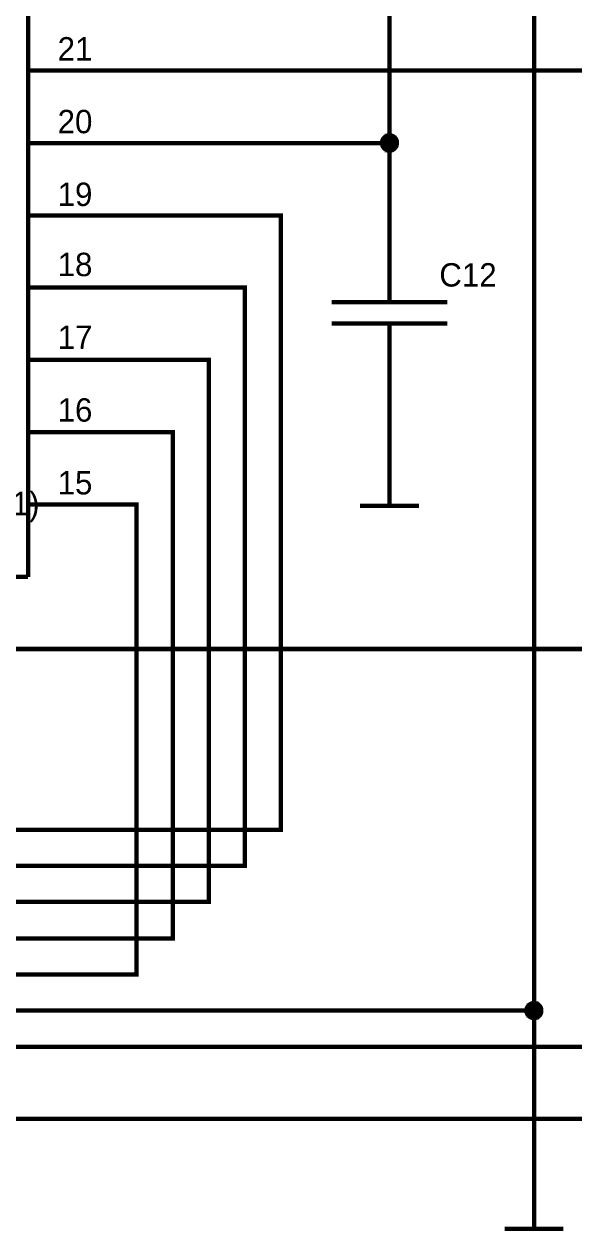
# Model space of a CAD drawing. Header units: millimetres. Extents: x 0 to 841, y 0 to 594.
# Drawn here: x 452.2 to 490.3, y 264.8 to 348.2 of the extents above; entities that cross this region are included whole.
import ezdxf

# ---------------------------------------------------------------- set-up
doc = ezdxf.new("R2010")
doc.units = ezdxf.units.MM
doc.layers.add('Sheet', color=255, linetype='Continuous')

msp = doc.modelspace()

# ---------------------------------------------------------------- linework, layer by layer
at = {"layer": 'Sheet'}
for points, const_width in [([(477.498, 331.497), (477.498, 339.987), (477.498, 352.497), (469.997, 352.497), (469.997, 389.981), (357.506, 389.981), (357.506, 349.981), (362.514, 349.981)], 0.3), ([(452.502, 384.995), (452.502, 309.981)], 0.3), ([(682.493, 272.497), (335.026, 272.497), (335.026, 364.984), (362.514, 364.984)], 0.3), ([(682.493, 277.483), (337.518, 277.483), (337.518, 359.998), (362.514, 359.998)], 0.3), ([(455.018, 349.981), (487.514, 349.981), (487.514, 279.998), (487.514, 269.982)], 0.3), ([(362.514, 344.995), (357.506, 344.995), (357.506, 279.998), (487.514, 279.998)], 0.3), ([(452.502, 344.995), (455.018, 344.995)], 0.3), ([(495.015, 331.497), (495.015, 344.995), (455.018, 344.995)], 0.3), ([(477.004, 339.987), (477.004, 340.009), (477.004, 340.032), (477.004, 340.077), (477.004, 340.099), (477.026, 340.122), (477.026, 340.144), (477.026, 340.167), (477.049, 340.189), (477.049, 340.211), (477.071, 340.234), (477.071, 340.256), (477.094, 340.279), (477.094, 340.301), (477.116, 340.324), (477.139, 340.346), (477.139, 340.346), (477.161, 340.369), (477.184, 340.391), (477.206, 340.414), (477.228, 340.414), (477.251, 340.436), (477.273, 340.436), (477.296, 340.458), (477.318, 340.458), (477.318, 340.481), (477.363, 340.481), (477.386, 340.481), (477.408, 340.503), (477.431, 340.503), (477.453, 340.503), (477.475, 340.503), (477.498, 340.503)], 0.3), ([(477.004, 339.987), (477.004, 340.009), (477.004, 340.032), (477.004, 340.077), (477.004, 340.099), (477.026, 340.122), (477.026, 340.144), (477.026, 340.167), (477.049, 340.189), (477.049, 340.211), (477.071, 340.234), (477.071, 340.256), (477.094, 340.279), (477.094, 340.301), (477.116, 340.324), (477.139, 340.346), (477.139, 340.346), (477.161, 340.369), (477.184, 340.391), (477.206, 340.414), (477.228, 340.414), (477.251, 340.436), (477.273, 340.436), (477.296, 340.458), (477.318, 340.458), (477.318, 340.481), (477.363, 340.481), (477.386, 340.481), (477.408, 340.503), (477.431, 340.503), (477.453, 340.503), (477.475, 340.503), (477.498, 340.503)], 0.3), ([(477.004, 339.987), (477.004, 340.009), (477.004, 340.032), (477.004, 340.077), (477.004, 340.099), (477.026, 340.122), (477.026, 340.144), (477.026, 340.167), (477.049, 340.189), (477.049, 340.211), (477.071, 340.234), (477.071, 340.256), (477.094, 340.279), (477.094, 340.301), (477.116, 340.324), (477.139, 340.346), (477.139, 340.346), (477.161, 340.369), (477.184, 340.391), (477.206, 340.414), (477.228, 340.414), (477.251, 340.436), (477.273, 340.436), (477.296, 340.458), (477.318, 340.458), (477.318, 340.481), (477.363, 340.481), (477.386, 340.481), (477.408, 340.503), (477.431, 340.503), (477.453, 340.503), (477.475, 340.503), (477.498, 340.503)], 0.3), ([(477.004, 339.987), (477.004, 340.009), (477.004, 340.032), (477.004, 340.077), (477.004, 340.099), (477.026, 340.122), (477.026, 340.144), (477.026, 340.167), (477.049, 340.189), (477.049, 340.211), (477.071, 340.234), (477.071, 340.256), (477.094, 340.279), (477.094, 340.301), (477.116, 340.324), (477.139, 340.346), (477.139, 340.346), (477.161, 340.369), (477.184, 340.391), (477.206, 340.414), (477.228, 340.414), (477.251, 340.436), (477.273, 340.436), (477.296, 340.458), (477.318, 340.458), (477.318, 340.481), (477.363, 340.481), (477.386, 340.481), (477.408, 340.503), (477.431, 340.503), (477.453, 340.503), (477.475, 340.503), (477.498, 340.503)], 0.3), ([(477.004, 339.987), (477.004, 340.009), (477.004, 340.032), (477.004, 340.077), (477.004, 340.099), (477.026, 340.122), (477.026, 340.144), (477.026, 340.167), (477.049, 340.189), (477.049, 340.211), (477.071, 340.234), (477.071, 340.256), (477.094, 340.279), (477.094, 340.301), (477.116, 340.324), (477.139, 340.346), (477.139, 340.346), (477.161, 340.369), (477.184, 340.391), (477.206, 340.414), (477.228, 340.414), (477.251, 340.436), (477.273, 340.436), (477.296, 340.458), (477.318, 340.458), (477.318, 340.481), (477.363, 340.481), (477.386, 340.481), (477.408, 340.503), (477.431, 340.503), (477.453, 340.503), (477.475, 340.503), (477.498, 340.503)], 0.0991), ([(477.004, 339.987), (477.004, 340.009), (477.004, 340.032), (477.004, 340.077), (477.004, 340.099), (477.026, 340.122), (477.026, 340.144), (477.026, 340.167), (477.049, 340.189), (477.049, 340.211), (477.071, 340.234), (477.071, 340.256), (477.094, 340.279), (477.094, 340.301), (477.116, 340.324), (477.139, 340.346), (477.139, 340.346), (477.161, 340.369), (477.184, 340.391), (477.206, 340.414), (477.228, 340.414), (477.251, 340.436), (477.273, 340.436), (477.296, 340.458), (477.318, 340.458), (477.318, 340.481), (477.363, 340.481), (477.386, 340.481), (477.408, 340.503), (477.431, 340.503), (477.453, 340.503), (477.475, 340.503), (477.498, 340.503)], 0.0991), ([(477.004, 339.987), (477.004, 340.009), (477.004, 340.032), (477.004, 340.077), (477.004, 340.099), (477.026, 340.122), (477.026, 340.144), (477.026, 340.167), (477.049, 340.189), (477.049, 340.211), (477.071, 340.234), (477.071, 340.256), (477.094, 340.279), (477.094, 340.301), (477.116, 340.324), (477.139, 340.346), (477.139, 340.346), (477.161, 340.369), (477.184, 340.391), (477.206, 340.414), (477.228, 340.414), (477.251, 340.436), (477.273, 340.436), (477.296, 340.458), (477.318, 340.458), (477.318, 340.481), (477.363, 340.481), (477.386, 340.481), (477.408, 340.503), (477.431, 340.503), (477.453, 340.503), (477.475, 340.503), (477.498, 340.503)], 0.0991), ([(477.004, 339.987), (477.004, 340.009), (477.004, 340.032), (477.004, 340.077), (477.004, 340.099), (477.026, 340.122), (477.026, 340.144), (477.026, 340.167), (477.049, 340.189), (477.049, 340.211), (477.071, 340.234), (477.071, 340.256), (477.094, 340.279), (477.094, 340.301), (477.116, 340.324), (477.139, 340.346), (477.139, 340.346), (477.161, 340.369), (477.184, 340.391), (477.206, 340.414), (477.228, 340.414), (477.251, 340.436), (477.273, 340.436), (477.296, 340.458), (477.318, 340.458), (477.318, 340.481), (477.363, 340.481), (477.386, 340.481), (477.408, 340.503), (477.431, 340.503), (477.453, 340.503), (477.475, 340.503), (477.498, 340.503)], 0.0991), ([(477.498, 340.503), (477.498, 340.503)], 0.3), ([(477.498, 340.503), (477.52, 340.503), (477.543, 340.503), (477.588, 340.503), (477.61, 340.503), (477.633, 340.481), (477.655, 340.481), (477.678, 340.481), (477.7, 340.458), (477.722, 340.458), (477.745, 340.436), (477.767, 340.436), (477.79, 340.414), (477.812, 340.414), (477.835, 340.391), (477.857, 340.369), (477.857, 340.346), (477.88, 340.346), (477.902, 340.324), (477.925, 340.301), (477.925, 340.279), (477.947, 340.256), (477.947, 340.234), (477.97, 340.211), (477.97, 340.189), (477.992, 340.167), (477.992, 340.144), (477.992, 340.122), (478.014, 340.099), (478.014, 340.077), (478.014, 340.032), (478.014, 340.009), (478.014, 339.987)], 0.3), ([(477.498, 340.503), (477.498, 340.503)], 0.3), ([(477.498, 340.503), (477.52, 340.503), (477.543, 340.503), (477.588, 340.503), (477.61, 340.503), (477.633, 340.481), (477.655, 340.481), (477.678, 340.481), (477.7, 340.458), (477.722, 340.458), (477.745, 340.436), (477.767, 340.436), (477.79, 340.414), (477.812, 340.414), (477.835, 340.391), (477.857, 340.369), (477.857, 340.346), (477.88, 340.346), (477.902, 340.324), (477.925, 340.301), (477.925, 340.279), (477.947, 340.256), (477.947, 340.234), (477.97, 340.211), (477.97, 340.189), (477.992, 340.167), (477.992, 340.144), (477.992, 340.122), (478.014, 340.099), (478.014, 340.077), (478.014, 340.032), (478.014, 340.009), (478.014, 339.987)], 0.3), ([(477.498, 340.503), (477.498, 340.503)], 0.3), ([(477.498, 340.503), (477.52, 340.503), (477.543, 340.503), (477.588, 340.503), (477.61, 340.503), (477.633, 340.481), (477.655, 340.481), (477.678, 340.481), (477.7, 340.458), (477.722, 340.458), (477.745, 340.436), (477.767, 340.436), (477.79, 340.414), (477.812, 340.414), (477.835, 340.391), (477.857, 340.369), (477.857, 340.346), (477.88, 340.346), (477.902, 340.324), (477.925, 340.301), (477.925, 340.279), (477.947, 340.256), (477.947, 340.234), (477.97, 340.211), (477.97, 340.189), (477.992, 340.167), (477.992, 340.144), (477.992, 340.122), (478.014, 340.099), (478.014, 340.077), (478.014, 340.032), (478.014, 340.009), (478.014, 339.987)], 0.3), ([(477.498, 340.503), (477.498, 340.503)], 0.3), ([(477.498, 340.503), (477.52, 340.503), (477.543, 340.503), (477.588, 340.503), (477.61, 340.503), (477.633, 340.481), (477.655, 340.481), (477.678, 340.481), (477.7, 340.458), (477.722, 340.458), (477.745, 340.436), (477.767, 340.436), (477.79, 340.414), (477.812, 340.414), (477.835, 340.391), (477.857, 340.369), (477.857, 340.346), (477.88, 340.346), (477.902, 340.324), (477.925, 340.301), (477.925, 340.279), (477.947, 340.256), (477.947, 340.234), (477.97, 340.211), (477.97, 340.189), (477.992, 340.167), (477.992, 340.144), (477.992, 340.122), (478.014, 340.099), (478.014, 340.077), (478.014, 340.032), (478.014, 340.009), (478.014, 339.987)], 0.3), ([(477.498, 340.503), (477.498, 340.503)], 0.0991), ([(477.498, 340.503), (477.52, 340.503), (477.543, 340.503), (477.588, 340.503), (477.61, 340.503), (477.633, 340.481), (477.655, 340.481), (477.678, 340.481), (477.7, 340.458), (477.722, 340.458), (477.745, 340.436), (477.767, 340.436), (477.79, 340.414), (477.812, 340.414), (477.835, 340.391), (477.857, 340.369), (477.857, 340.346), (477.88, 340.346), (477.902, 340.324), (477.925, 340.301), (477.925, 340.279), (477.947, 340.256), (477.947, 340.234), (477.97, 340.211), (477.97, 340.189), (477.992, 340.167), (477.992, 340.144), (477.992, 340.122), (478.014, 340.099), (478.014, 340.077), (478.014, 340.032), (478.014, 340.009), (478.014, 339.987)], 0.0991), ([(477.498, 340.503), (477.498, 340.503)], 0.0991), ([(477.498, 340.503), (477.52, 340.503), (477.543, 340.503), (477.588, 340.503), (477.61, 340.503), (477.633, 340.481), (477.655, 340.481), (477.678, 340.481), (477.7, 340.458), (477.722, 340.458), (477.745, 340.436), (477.767, 340.436), (477.79, 340.414), (477.812, 340.414), (477.835, 340.391), (477.857, 340.369), (477.857, 340.346), (477.88, 340.346), (477.902, 340.324), (477.925, 340.301), (477.925, 340.279), (477.947, 340.256), (477.947, 340.234), (477.97, 340.211), (477.97, 340.189), (477.992, 340.167), (477.992, 340.144), (477.992, 340.122), (478.014, 340.099), (478.014, 340.077), (478.014, 340.032), (478.014, 340.009), (478.014, 339.987)], 0.0991), ([(477.498, 340.503), (477.498, 340.503)], 0.0991), ([(477.498, 340.503), (477.52, 340.503), (477.543, 340.503), (477.588, 340.503), (477.61, 340.503), (477.633, 340.481), (477.655, 340.481), (477.678, 340.481), (477.7, 340.458), (477.722, 340.458), (477.745, 340.436), (477.767, 340.436), (477.79, 340.414), (477.812, 340.414), (477.835, 340.391), (477.857, 340.369), (477.857, 340.346), (477.88, 340.346), (477.902, 340.324), (477.925, 340.301), (477.925, 340.279), (477.947, 340.256), (477.947, 340.234), (477.97, 340.211), (477.97, 340.189), (477.992, 340.167), (477.992, 340.144), (477.992, 340.122), (478.014, 340.099), (478.014, 340.077), (478.014, 340.032), (478.014, 340.009), (478.014, 339.987)], 0.0991), ([(477.498, 340.503), (477.498, 340.503)], 0.0991), ([(477.498, 340.503), (477.52, 340.503), (477.543, 340.503), (477.588, 340.503), (477.61, 340.503), (477.633, 340.481), (477.655, 340.481), (477.678, 340.481), (477.7, 340.458), (477.722, 340.458), (477.745, 340.436), (477.767, 340.436), (477.79, 340.414), (477.812, 340.414), (477.835, 340.391), (477.857, 340.369), (477.857, 340.346), (477.88, 340.346), (477.902, 340.324), (477.925, 340.301), (477.925, 340.279), (477.947, 340.256), (477.947, 340.234), (477.97, 340.211), (477.97, 340.189), (477.992, 340.167), (477.992, 340.144), (477.992, 340.122), (478.014, 340.099), (478.014, 340.077), (478.014, 340.032), (478.014, 340.009), (478.014, 339.987)], 0.0991), ([(452.502, 339.987), (455.018, 339.987)], 0.3), ([(455.018, 339.987), (477.498, 339.987)], 0.3), ([(477.498, 339.47), (477.475, 339.47), (477.453, 339.47), (477.431, 339.47), (477.408, 339.47), (477.386, 339.493), (477.363, 339.493), (477.318, 339.493), (477.318, 339.515), (477.296, 339.515), (477.273, 339.538), (477.251, 339.538), (477.228, 339.56), (477.206, 339.583), (477.184, 339.583), (477.161, 339.605), (477.139, 339.627), (477.139, 339.65), (477.116, 339.672), (477.094, 339.695), (477.094, 339.695), (477.071, 339.717), (477.071, 339.74), (477.049, 339.762), (477.049, 339.785), (477.026, 339.807), (477.026, 339.83), (477.026, 339.852), (477.004, 339.897), (477.004, 339.919), (477.004, 339.942), (477.004, 339.964), (477.004, 339.987)], 0.3), ([(477.004, 339.987), (477.004, 339.987)], 0.3), ([(477.498, 339.47), (477.475, 339.47), (477.453, 339.47), (477.431, 339.47), (477.408, 339.47), (477.386, 339.493), (477.363, 339.493), (477.318, 339.493), (477.318, 339.515), (477.296, 339.515), (477.273, 339.538), (477.251, 339.538), (477.228, 339.56), (477.206, 339.583), (477.184, 339.583), (477.161, 339.605), (477.139, 339.627), (477.139, 339.65), (477.116, 339.672), (477.094, 339.695), (477.094, 339.695), (477.071, 339.717), (477.071, 339.74), (477.049, 339.762), (477.049, 339.785), (477.026, 339.807), (477.026, 339.83), (477.026, 339.852), (477.004, 339.897), (477.004, 339.919), (477.004, 339.942), (477.004, 339.964), (477.004, 339.987)], 0.3), ([(477.004, 339.987), (477.004, 339.987)], 0.3), ([(477.498, 339.47), (477.475, 339.47), (477.453, 339.47), (477.431, 339.47), (477.408, 339.47), (477.386, 339.493), (477.363, 339.493), (477.318, 339.493), (477.318, 339.515), (477.296, 339.515), (477.273, 339.538), (477.251, 339.538), (477.228, 339.56), (477.206, 339.583), (477.184, 339.583), (477.161, 339.605), (477.139, 339.627), (477.139, 339.65), (477.116, 339.672), (477.094, 339.695), (477.094, 339.695), (477.071, 339.717), (477.071, 339.74), (477.049, 339.762), (477.049, 339.785), (477.026, 339.807), (477.026, 339.83), (477.026, 339.852), (477.004, 339.897), (477.004, 339.919), (477.004, 339.942), (477.004, 339.964), (477.004, 339.987)], 0.3), ([(477.004, 339.987), (477.004, 339.987)], 0.3), ([(477.498, 339.47), (477.475, 339.47), (477.453, 339.47), (477.431, 339.47), (477.408, 339.47), (477.386, 339.493), (477.363, 339.493), (477.318, 339.493), (477.318, 339.515), (477.296, 339.515), (477.273, 339.538), (477.251, 339.538), (477.228, 339.56), (477.206, 339.583), (477.184, 339.583), (477.161, 339.605), (477.139, 339.627), (477.139, 339.65), (477.116, 339.672), (477.094, 339.695), (477.094, 339.695), (477.071, 339.717), (477.071, 339.74), (477.049, 339.762), (477.049, 339.785), (477.026, 339.807), (477.026, 339.83), (477.026, 339.852), (477.004, 339.897), (477.004, 339.919), (477.004, 339.942), (477.004, 339.964), (477.004, 339.987)], 0.3), ([(477.004, 339.987), (477.004, 339.987)], 0.3), ([(477.498, 339.47), (477.475, 339.47), (477.453, 339.47), (477.431, 339.47), (477.408, 339.47), (477.386, 339.493), (477.363, 339.493), (477.318, 339.493), (477.318, 339.515), (477.296, 339.515), (477.273, 339.538), (477.251, 339.538), (477.228, 339.56), (477.206, 339.583), (477.184, 339.583), (477.161, 339.605), (477.139, 339.627), (477.139, 339.65), (477.116, 339.672), (477.094, 339.695), (477.094, 339.695), (477.071, 339.717), (477.071, 339.74), (477.049, 339.762), (477.049, 339.785), (477.026, 339.807), (477.026, 339.83), (477.026, 339.852), (477.004, 339.897), (477.004, 339.919), (477.004, 339.942), (477.004, 339.964), (477.004, 339.987)], 0.0991), ([(477.004, 339.987), (477.004, 339.987)], 0.0991), ([(477.498, 339.47), (477.475, 339.47), (477.453, 339.47), (477.431, 339.47), (477.408, 339.47), (477.386, 339.493), (477.363, 339.493), (477.318, 339.493), (477.318, 339.515), (477.296, 339.515), (477.273, 339.538), (477.251, 339.538), (477.228, 339.56), (477.206, 339.583), (477.184, 339.583), (477.161, 339.605), (477.139, 339.627), (477.139, 339.65), (477.116, 339.672), (477.094, 339.695), (477.094, 339.695), (477.071, 339.717), (477.071, 339.74), (477.049, 339.762), (477.049, 339.785), (477.026, 339.807), (477.026, 339.83), (477.026, 339.852), (477.004, 339.897), (477.004, 339.919), (477.004, 339.942), (477.004, 339.964), (477.004, 339.987)], 0.0991), ([(477.004, 339.987), (477.004, 339.987)], 0.0991), ([(477.498, 339.47), (477.475, 339.47), (477.453, 339.47), (477.431, 339.47), (477.408, 339.47), (477.386, 339.493), (477.363, 339.493), (477.318, 339.493), (477.318, 339.515), (477.296, 339.515), (477.273, 339.538), (477.251, 339.538), (477.228, 339.56), (477.206, 339.583), (477.184, 339.583), (477.161, 339.605), (477.139, 339.627), (477.139, 339.65), (477.116, 339.672), (477.094, 339.695), (477.094, 339.695), (477.071, 339.717), (477.071, 339.74), (477.049, 339.762), (477.049, 339.785), (477.026, 339.807), (477.026, 339.83), (477.026, 339.852), (477.004, 339.897), (477.004, 339.919), (477.004, 339.942), (477.004, 339.964), (477.004, 339.987)], 0.0991), ([(477.004, 339.987), (477.004, 339.987)], 0.0991), ([(477.498, 339.47), (477.475, 339.47), (477.453, 339.47), (477.431, 339.47), (477.408, 339.47), (477.386, 339.493), (477.363, 339.493), (477.318, 339.493), (477.318, 339.515), (477.296, 339.515), (477.273, 339.538), (477.251, 339.538), (477.228, 339.56), (477.206, 339.583), (477.184, 339.583), (477.161, 339.605), (477.139, 339.627), (477.139, 339.65), (477.116, 339.672), (477.094, 339.695), (477.094, 339.695), (477.071, 339.717), (477.071, 339.74), (477.049, 339.762), (477.049, 339.785), (477.026, 339.807), (477.026, 339.83), (477.026, 339.852), (477.004, 339.897), (477.004, 339.919), (477.004, 339.942), (477.004, 339.964), (477.004, 339.987)], 0.0991), ([(477.004, 339.987), (477.004, 339.987)], 0.0991), ([(478.014, 339.987), (478.014, 339.964), (478.014, 339.942), (478.014, 339.919), (478.014, 339.897), (477.992, 339.852), (477.992, 339.83), (477.992, 339.807), (477.97, 339.785), (477.97, 339.762), (477.947, 339.74), (477.947, 339.717), (477.925, 339.695), (477.925, 339.695), (477.902, 339.672), (477.88, 339.65), (477.857, 339.627), (477.857, 339.605), (477.835, 339.583), (477.812, 339.583), (477.79, 339.56), (477.767, 339.538), (477.745, 339.538), (477.722, 339.515), (477.7, 339.515), (477.678, 339.493), (477.655, 339.493), (477.633, 339.493), (477.61, 339.47), (477.588, 339.47), (477.543, 339.47), (477.52, 339.47), (477.498, 339.47)], 0.3), ([(478.014, 339.987), (478.014, 339.964), (478.014, 339.942), (478.014, 339.919), (478.014, 339.897), (477.992, 339.852), (477.992, 339.83), (477.992, 339.807), (477.97, 339.785), (477.97, 339.762), (477.947, 339.74), (477.947, 339.717), (477.925, 339.695), (477.925, 339.695), (477.902, 339.672), (477.88, 339.65), (477.857, 339.627), (477.857, 339.605), (477.835, 339.583), (477.812, 339.583), (477.79, 339.56), (477.767, 339.538), (477.745, 339.538), (477.722, 339.515), (477.7, 339.515), (477.678, 339.493), (477.655, 339.493), (477.633, 339.493), (477.61, 339.47), (477.588, 339.47), (477.543, 339.47), (477.52, 339.47), (477.498, 339.47)], 0.3), ([(478.014, 339.987), (478.014, 339.964), (478.014, 339.942), (478.014, 339.919), (478.014, 339.897), (477.992, 339.852), (477.992, 339.83), (477.992, 339.807), (477.97, 339.785), (477.97, 339.762), (477.947, 339.74), (477.947, 339.717), (477.925, 339.695), (477.925, 339.695), (477.902, 339.672), (477.88, 339.65), (477.857, 339.627), (477.857, 339.605), (477.835, 339.583), (477.812, 339.583), (477.79, 339.56), (477.767, 339.538), (477.745, 339.538), (477.722, 339.515), (477.7, 339.515), (477.678, 339.493), (477.655, 339.493), (477.633, 339.493), (477.61, 339.47), (477.588, 339.47), (477.543, 339.47), (477.52, 339.47), (477.498, 339.47)], 0.3), ([(478.014, 339.987), (478.014, 339.964), (478.014, 339.942), (478.014, 339.919), (478.014, 339.897), (477.992, 339.852), (477.992, 339.83), (477.992, 339.807), (477.97, 339.785), (477.97, 339.762), (477.947, 339.74), (477.947, 339.717), (477.925, 339.695), (477.925, 339.695), (477.902, 339.672), (477.88, 339.65), (477.857, 339.627), (477.857, 339.605), (477.835, 339.583), (477.812, 339.583), (477.79, 339.56), (477.767, 339.538), (477.745, 339.538), (477.722, 339.515), (477.7, 339.515), (477.678, 339.493), (477.655, 339.493), (477.633, 339.493), (477.61, 339.47), (477.588, 339.47), (477.543, 339.47), (477.52, 339.47), (477.498, 339.47)], 0.3), ([(478.014, 339.987), (478.014, 339.964), (478.014, 339.942), (478.014, 339.919), (478.014, 339.897), (477.992, 339.852), (477.992, 339.83), (477.992, 339.807), (477.97, 339.785), (477.97, 339.762), (477.947, 339.74), (477.947, 339.717), (477.925, 339.695), (477.925, 339.695), (477.902, 339.672), (477.88, 339.65), (477.857, 339.627), (477.857, 339.605), (477.835, 339.583), (477.812, 339.583), (477.79, 339.56), (477.767, 339.538), (477.745, 339.538), (477.722, 339.515), (477.7, 339.515), (477.678, 339.493), (477.655, 339.493), (477.633, 339.493), (477.61, 339.47), (477.588, 339.47), (477.543, 339.47), (477.52, 339.47), (477.498, 339.47)], 0.0991), ([(478.014, 339.987), (478.014, 339.964), (478.014, 339.942), (478.014, 339.919), (478.014, 339.897), (477.992, 339.852), (477.992, 339.83), (477.992, 339.807), (477.97, 339.785), (477.97, 339.762), (477.947, 339.74), (477.947, 339.717), (477.925, 339.695), (477.925, 339.695), (477.902, 339.672), (477.88, 339.65), (477.857, 339.627), (477.857, 339.605), (477.835, 339.583), (477.812, 339.583), (477.79, 339.56), (477.767, 339.538), (477.745, 339.538), (477.722, 339.515), (477.7, 339.515), (477.678, 339.493), (477.655, 339.493), (477.633, 339.493), (477.61, 339.47), (477.588, 339.47), (477.543, 339.47), (477.52, 339.47), (477.498, 339.47)], 0.0991), ([(478.014, 339.987), (478.014, 339.964), (478.014, 339.942), (478.014, 339.919), (478.014, 339.897), (477.992, 339.852), (477.992, 339.83), (477.992, 339.807), (477.97, 339.785), (477.97, 339.762), (477.947, 339.74), (477.947, 339.717), (477.925, 339.695), (477.925, 339.695), (477.902, 339.672), (477.88, 339.65), (477.857, 339.627), (477.857, 339.605), (477.835, 339.583), (477.812, 339.583), (477.79, 339.56), (477.767, 339.538), (477.745, 339.538), (477.722, 339.515), (477.7, 339.515), (477.678, 339.493), (477.655, 339.493), (477.633, 339.493), (477.61, 339.47), (477.588, 339.47), (477.543, 339.47), (477.52, 339.47), (477.498, 339.47)], 0.0991), ([(478.014, 339.987), (478.014, 339.964), (478.014, 339.942), (478.014, 339.919), (478.014, 339.897), (477.992, 339.852), (477.992, 339.83), (477.992, 339.807), (477.97, 339.785), (477.97, 339.762), (477.947, 339.74), (477.947, 339.717), (477.925, 339.695), (477.925, 339.695), (477.902, 339.672), (477.88, 339.65), (477.857, 339.627), (477.857, 339.605), (477.835, 339.583), (477.812, 339.583), (477.79, 339.56), (477.767, 339.538), (477.745, 339.538), (477.722, 339.515), (477.7, 339.515), (477.678, 339.493), (477.655, 339.493), (477.633, 339.493), (477.61, 339.47), (477.588, 339.47), (477.543, 339.47), (477.52, 339.47), (477.498, 339.47)], 0.0991), ([(478.014, 339.987), (478.014, 339.987), (478.014, 339.987), (478.014, 339.987), (478.014, 339.987), (478.014, 339.987), (478.014, 339.987), (478.014, 339.987), (478.014, 339.987), (478.014, 339.987), (478.014, 339.987), (478.014, 339.987), (478.014, 339.987), (478.014, 339.987), (478.014, 339.987), (478.014, 339.987), (478.014, 339.987), (478.014, 339.987), (478.014, 339.987), (478.014, 339.987), (478.014, 339.987), (478.014, 339.987), (478.014, 339.987), (478.014, 339.987), (478.014, 339.987), (478.014, 339.987), (478.014, 339.987), (478.014, 339.987), (478.014, 339.987), (478.014, 339.987), (478.014, 339.987), (478.014, 339.987), (478.014, 339.987)], 0.3), ([(478.014, 339.987), (478.014, 339.987)], 0.3), ([(478.014, 339.987), (478.014, 339.987), (478.014, 339.987), (478.014, 339.987), (478.014, 339.987), (478.014, 339.987), (478.014, 339.987), (478.014, 339.987), (478.014, 339.987), (478.014, 339.987), (478.014, 339.987), (478.014, 339.987), (478.014, 339.987), (478.014, 339.987), (478.014, 339.987), (478.014, 339.987), (478.014, 339.987), (478.014, 339.987), (478.014, 339.987), (478.014, 339.987), (478.014, 339.987), (478.014, 339.987), (478.014, 339.987), (478.014, 339.987), (478.014, 339.987), (478.014, 339.987), (478.014, 339.987), (478.014, 339.987), (478.014, 339.987), (478.014, 339.987), (478.014, 339.987), (478.014, 339.987), (478.014, 339.987)], 0.3), ([(478.014, 339.987), (478.014, 339.987)], 0.3), ([(478.014, 339.987), (478.014, 339.987), (478.014, 339.987), (478.014, 339.987), (478.014, 339.987), (478.014, 339.987), (478.014, 339.987), (478.014, 339.987), (478.014, 339.987), (478.014, 339.987), (478.014, 339.987), (478.014, 339.987), (478.014, 339.987), (478.014, 339.987), (478.014, 339.987), (478.014, 339.987), (478.014, 339.987), (478.014, 339.987), (478.014, 339.987), (478.014, 339.987), (478.014, 339.987), (478.014, 339.987), (478.014, 339.987), (478.014, 339.987), (478.014, 339.987), (478.014, 339.987), (478.014, 339.987), (478.014, 339.987), (478.014, 339.987), (478.014, 339.987), (478.014, 339.987), (478.014, 339.987), (478.014, 339.987)], 0.3), ([(478.014, 339.987), (478.014, 339.987)], 0.3), ([(478.014, 339.987), (478.014, 339.987), (478.014, 339.987), (478.014, 339.987), (478.014, 339.987), (478.014, 339.987), (478.014, 339.987), (478.014, 339.987), (478.014, 339.987), (478.014, 339.987), (478.014, 339.987), (478.014, 339.987), (478.014, 339.987), (478.014, 339.987), (478.014, 339.987), (478.014, 339.987), (478.014, 339.987), (478.014, 339.987), (478.014, 339.987), (478.014, 339.987), (478.014, 339.987), (478.014, 339.987), (478.014, 339.987), (478.014, 339.987), (478.014, 339.987), (478.014, 339.987), (478.014, 339.987), (478.014, 339.987), (478.014, 339.987), (478.014, 339.987), (478.014, 339.987), (478.014, 339.987), (478.014, 339.987)], 0.3), ([(478.014, 339.987), (478.014, 339.987)], 0.3), ([(478.014, 339.987), (478.014, 339.987), (478.014, 339.987), (478.014, 339.987), (478.014, 339.987), (478.014, 339.987), (478.014, 339.987), (478.014, 339.987), (478.014, 339.987), (478.014, 339.987), (478.014, 339.987), (478.014, 339.987), (478.014, 339.987), (478.014, 339.987), (478.014, 339.987), (478.014, 339.987), (478.014, 339.987), (478.014, 339.987), (478.014, 339.987), (478.014, 339.987), (478.014, 339.987), (478.014, 339.987), (478.014, 339.987), (478.014, 339.987), (478.014, 339.987), (478.014, 339.987), (478.014, 339.987), (478.014, 339.987), (478.014, 339.987), (478.014, 339.987), (478.014, 339.987), (478.014, 339.987), (478.014, 339.987)], 0.0991), ([(478.014, 339.987), (478.014, 339.987)], 0.0991), ([(478.014, 339.987), (478.014, 339.987), (478.014, 339.987), (478.014, 339.987), (478.014, 339.987), (478.014, 339.987), (478.014, 339.987), (478.014, 339.987), (478.014, 339.987), (478.014, 339.987), (478.014, 339.987), (478.014, 339.987), (478.014, 339.987), (478.014, 339.987), (478.014, 339.987), (478.014, 339.987), (478.014, 339.987), (478.014, 339.987), (478.014, 339.987), (478.014, 339.987), (478.014, 339.987), (478.014, 339.987), (478.014, 339.987), (478.014, 339.987), (478.014, 339.987), (478.014, 339.987), (478.014, 339.987), (478.014, 339.987), (478.014, 339.987), (478.014, 339.987), (478.014, 339.987), (478.014, 339.987), (478.014, 339.987)], 0.0991), ([(478.014, 339.987), (478.014, 339.987)], 0.0991), ([(478.014, 339.987), (478.014, 339.987), (478.014, 339.987), (478.014, 339.987), (478.014, 339.987), (478.014, 339.987), (478.014, 339.987), (478.014, 339.987), (478.014, 339.987), (478.014, 339.987), (478.014, 339.987), (478.014, 339.987), (478.014, 339.987), (478.014, 339.987), (478.014, 339.987), (478.014, 339.987), (478.014, 339.987), (478.014, 339.987), (478.014, 339.987), (478.014, 339.987), (478.014, 339.987), (478.014, 339.987), (478.014, 339.987), (478.014, 339.987), (478.014, 339.987), (478.014, 339.987), (478.014, 339.987), (478.014, 339.987), (478.014, 339.987), (478.014, 339.987), (478.014, 339.987), (478.014, 339.987), (478.014, 339.987)], 0.0991), ([(478.014, 339.987), (478.014, 339.987)], 0.0991), ([(478.014, 339.987), (478.014, 339.987), (478.014, 339.987), (478.014, 339.987), (478.014, 339.987), (478.014, 339.987), (478.014, 339.987), (478.014, 339.987), (478.014, 339.987), (478.014, 339.987), (478.014, 339.987), (478.014, 339.987), (478.014, 339.987), (478.014, 339.987), (478.014, 339.987), (478.014, 339.987), (478.014, 339.987), (478.014, 339.987), (478.014, 339.987), (478.014, 339.987), (478.014, 339.987), (478.014, 339.987), (478.014, 339.987), (478.014, 339.987), (478.014, 339.987), (478.014, 339.987), (478.014, 339.987), (478.014, 339.987), (478.014, 339.987), (478.014, 339.987), (478.014, 339.987), (478.014, 339.987), (478.014, 339.987)], 0.0991), ([(478.014, 339.987), (478.014, 339.987)], 0.0991), ([(455.018, 334.978), (469.997, 334.978), (469.997, 292.486), (292.513, 292.486), (292.513, 307.488), (125.023, 307.488)], 0.3), ([(452.502, 334.978), (455.018, 334.978)], 0.3), ([(477.498, 328.982), (477.498, 331.497)], 0.3), ([(455.018, 329.993), (467.504, 329.993), (467.504, 289.993), (290.02, 289.993), (290.02, 297.494), (125.023, 297.494)], 0.3), ([(555, 304.995), (340.011, 304.995), (340.011, 329.993), (362.514, 329.993)], 0.3), ([(452.502, 329.993), (455.018, 329.993)], 0.3), ([(481.518, 328.982), (473.5, 328.982)], 0.3), ([(481.518, 327.5), (473.5, 327.5)], 0.3), ([(477.498, 327.5), (477.498, 324.984)], 0.3), ([(455.018, 324.984), (465.011, 324.984), (465.011, 287.5), (125.023, 287.5)], 0.3), ([(452.502, 324.984), (455.018, 324.984)], 0.3), ([(477.498, 319.998), (477.498, 324.984)], 0.3), ([(125.023, 277.483), (292.513, 277.483), (292.513, 284.984), (462.519, 284.984), (462.519, 319.998), (455.018, 319.998)], 0.3), ([(452.502, 319.998), (455.018, 319.998)], 0.3), ([(477.498, 319.998), (477.498, 314.9)], 0.3), ([(125.023, 267.489), (295.028, 267.489), (295.028, 282.491), (460.003, 282.491), (460.003, 314.99), (455.018, 314.99)], 0.3), ([(452.502, 314.99), (455.018, 314.99)], 0.3), ([(475.477, 314.9), (479.542, 314.9)], 0.3), ([(365.007, 309.981), (452.502, 309.981)], 0.3), ([(486.998, 279.998), (486.998, 280.021), (486.998, 280.043), (486.998, 280.066), (486.998, 280.088), (487.02, 280.111), (487.02, 280.133), (487.02, 280.178), (487.042, 280.201), (487.042, 280.201), (487.065, 280.223), (487.065, 280.245), (487.087, 280.268), (487.087, 280.29), (487.11, 280.313), (487.132, 280.335), (487.155, 280.335), (487.155, 280.358), (487.177, 280.38), (487.2, 280.403), (487.222, 280.403), (487.245, 280.425), (487.267, 280.425), (487.29, 280.448), (487.312, 280.448), (487.334, 280.47), (487.357, 280.47), (487.379, 280.47), (487.402, 280.493), (487.424, 280.493), (487.469, 280.493), (487.492, 280.493), (487.514, 280.493)], 0.3), ([(486.998, 279.998), (486.998, 280.021), (486.998, 280.043), (486.998, 280.066), (486.998, 280.088), (487.02, 280.111), (487.02, 280.133), (487.02, 280.178), (487.042, 280.201), (487.042, 280.201), (487.065, 280.223), (487.065, 280.245), (487.087, 280.268), (487.087, 280.29), (487.11, 280.313), (487.132, 280.335), (487.155, 280.335), (487.155, 280.358), (487.177, 280.38), (487.2, 280.403), (487.222, 280.403), (487.245, 280.425), (487.267, 280.425), (487.29, 280.448), (487.312, 280.448), (487.334, 280.47), (487.357, 280.47), (487.379, 280.47), (487.402, 280.493), (487.424, 280.493), (487.469, 280.493), (487.492, 280.493), (487.514, 280.493)], 0.3), ([(486.998, 279.998), (486.998, 280.021), (486.998, 280.043), (486.998, 280.066), (486.998, 280.088), (487.02, 280.111), (487.02, 280.133), (487.02, 280.178), (487.042, 280.201), (487.042, 280.201), (487.065, 280.223), (487.065, 280.245), (487.087, 280.268), (487.087, 280.29), (487.11, 280.313), (487.132, 280.335), (487.155, 280.335), (487.155, 280.358), (487.177, 280.38), (487.2, 280.403), (487.222, 280.403), (487.245, 280.425), (487.267, 280.425), (487.29, 280.448), (487.312, 280.448), (487.334, 280.47), (487.357, 280.47), (487.379, 280.47), (487.402, 280.493), (487.424, 280.493), (487.469, 280.493), (487.492, 280.493), (487.514, 280.493)], 0.3), ([(486.998, 279.998), (486.998, 280.021), (486.998, 280.043), (486.998, 280.066), (486.998, 280.088), (487.02, 280.111), (487.02, 280.133), (487.02, 280.178), (487.042, 280.201), (487.042, 280.201), (487.065, 280.223), (487.065, 280.245), (487.087, 280.268), (487.087, 280.29), (487.11, 280.313), (487.132, 280.335), (487.155, 280.335), (487.155, 280.358), (487.177, 280.38), (487.2, 280.403), (487.222, 280.403), (487.245, 280.425), (487.267, 280.425), (487.29, 280.448), (487.312, 280.448), (487.334, 280.47), (487.357, 280.47), (487.379, 280.47), (487.402, 280.493), (487.424, 280.493), (487.469, 280.493), (487.492, 280.493), (487.514, 280.493)], 0.3), ([(486.998, 279.998), (486.998, 280.021), (486.998, 280.043), (486.998, 280.066), (486.998, 280.088), (487.02, 280.111), (487.02, 280.133), (487.02, 280.178), (487.042, 280.201), (487.042, 280.201), (487.065, 280.223), (487.065, 280.245), (487.087, 280.268), (487.087, 280.29), (487.11, 280.313), (487.132, 280.335), (487.155, 280.335), (487.155, 280.358), (487.177, 280.38), (487.2, 280.403), (487.222, 280.403), (487.245, 280.425), (487.267, 280.425), (487.29, 280.448), (487.312, 280.448), (487.334, 280.47), (487.357, 280.47), (487.379, 280.47), (487.402, 280.493), (487.424, 280.493), (487.469, 280.493), (487.492, 280.493), (487.514, 280.493)], 0.0991), ([(486.998, 279.998), (486.998, 280.021), (486.998, 280.043), (486.998, 280.066), (486.998, 280.088), (487.02, 280.111), (487.02, 280.133), (487.02, 280.178), (487.042, 280.201), (487.042, 280.201), (487.065, 280.223), (487.065, 280.245), (487.087, 280.268), (487.087, 280.29), (487.11, 280.313), (487.132, 280.335), (487.155, 280.335), (487.155, 280.358), (487.177, 280.38), (487.2, 280.403), (487.222, 280.403), (487.245, 280.425), (487.267, 280.425), (487.29, 280.448), (487.312, 280.448), (487.334, 280.47), (487.357, 280.47), (487.379, 280.47), (487.402, 280.493), (487.424, 280.493), (487.469, 280.493), (487.492, 280.493), (487.514, 280.493)], 0.0991), ([(486.998, 279.998), (486.998, 280.021), (486.998, 280.043), (486.998, 280.066), (486.998, 280.088), (487.02, 280.111), (487.02, 280.133), (487.02, 280.178), (487.042, 280.201), (487.042, 280.201), (487.065, 280.223), (487.065, 280.245), (487.087, 280.268), (487.087, 280.29), (487.11, 280.313), (487.132, 280.335), (487.155, 280.335), (487.155, 280.358), (487.177, 280.38), (487.2, 280.403), (487.222, 280.403), (487.245, 280.425), (487.267, 280.425), (487.29, 280.448), (487.312, 280.448), (487.334, 280.47), (487.357, 280.47), (487.379, 280.47), (487.402, 280.493), (487.424, 280.493), (487.469, 280.493), (487.492, 280.493), (487.514, 280.493)], 0.0991), ([(486.998, 279.998), (486.998, 280.021), (486.998, 280.043), (486.998, 280.066), (486.998, 280.088), (487.02, 280.111), (487.02, 280.133), (487.02, 280.178), (487.042, 280.201), (487.042, 280.201), (487.065, 280.223), (487.065, 280.245), (487.087, 280.268), (487.087, 280.29), (487.11, 280.313), (487.132, 280.335), (487.155, 280.335), (487.155, 280.358), (487.177, 280.38), (487.2, 280.403), (487.222, 280.403), (487.245, 280.425), (487.267, 280.425), (487.29, 280.448), (487.312, 280.448), (487.334, 280.47), (487.357, 280.47), (487.379, 280.47), (487.402, 280.493), (487.424, 280.493), (487.469, 280.493), (487.492, 280.493), (487.514, 280.493)], 0.0991), ([(487.514, 280.493), (487.514, 280.493)], 0.3), ([(487.514, 280.493), (487.537, 280.493), (487.559, 280.493), (487.581, 280.493), (487.604, 280.493), (487.626, 280.47), (487.649, 280.47), (487.694, 280.47), (487.694, 280.448), (487.716, 280.448), (487.739, 280.425), (487.761, 280.425), (487.784, 280.403), (487.806, 280.403), (487.829, 280.38), (487.851, 280.358), (487.873, 280.335), (487.873, 280.335), (487.896, 280.313), (487.918, 280.29), (487.918, 280.268), (487.941, 280.245), (487.941, 280.223), (487.963, 280.201), (487.963, 280.201), (487.986, 280.178), (487.986, 280.133), (487.986, 280.111), (488.008, 280.088), (488.008, 280.066), (488.008, 280.043), (488.008, 280.021), (488.008, 279.998)], 0.3), ([(487.514, 280.493), (487.514, 280.493)], 0.3), ([(487.514, 280.493), (487.537, 280.493), (487.559, 280.493), (487.581, 280.493), (487.604, 280.493), (487.626, 280.47), (487.649, 280.47), (487.694, 280.47), (487.694, 280.448), (487.716, 280.448), (487.739, 280.425), (487.761, 280.425), (487.784, 280.403), (487.806, 280.403), (487.829, 280.38), (487.851, 280.358), (487.873, 280.335), (487.873, 280.335), (487.896, 280.313), (487.918, 280.29), (487.918, 280.268), (487.941, 280.245), (487.941, 280.223), (487.963, 280.201), (487.963, 280.201), (487.986, 280.178), (487.986, 280.133), (487.986, 280.111), (488.008, 280.088), (488.008, 280.066), (488.008, 280.043), (488.008, 280.021), (488.008, 279.998)], 0.3), ([(487.514, 280.493), (487.514, 280.493)], 0.3), ([(487.514, 280.493), (487.537, 280.493), (487.559, 280.493), (487.581, 280.493), (487.604, 280.493), (487.626, 280.47), (487.649, 280.47), (487.694, 280.47), (487.694, 280.448), (487.716, 280.448), (487.739, 280.425), (487.761, 280.425), (487.784, 280.403), (487.806, 280.403), (487.829, 280.38), (487.851, 280.358), (487.873, 280.335), (487.873, 280.335), (487.896, 280.313), (487.918, 280.29), (487.918, 280.268), (487.941, 280.245), (487.941, 280.223), (487.963, 280.201), (487.963, 280.201), (487.986, 280.178), (487.986, 280.133), (487.986, 280.111), (488.008, 280.088), (488.008, 280.066), (488.008, 280.043), (488.008, 280.021), (488.008, 279.998)], 0.3), ([(487.514, 280.493), (487.514, 280.493)], 0.3), ([(487.514, 280.493), (487.537, 280.493), (487.559, 280.493), (487.581, 280.493), (487.604, 280.493), (487.626, 280.47), (487.649, 280.47), (487.694, 280.47), (487.694, 280.448), (487.716, 280.448), (487.739, 280.425), (487.761, 280.425), (487.784, 280.403), (487.806, 280.403), (487.829, 280.38), (487.851, 280.358), (487.873, 280.335), (487.873, 280.335), (487.896, 280.313), (487.918, 280.29), (487.918, 280.268), (487.941, 280.245), (487.941, 280.223), (487.963, 280.201), (487.963, 280.201), (487.986, 280.178), (487.986, 280.133), (487.986, 280.111), (488.008, 280.088), (488.008, 280.066), (488.008, 280.043), (488.008, 280.021), (488.008, 279.998)], 0.3), ([(487.514, 280.493), (487.514, 280.493)], 0.0991), ([(487.514, 280.493), (487.537, 280.493), (487.559, 280.493), (487.581, 280.493), (487.604, 280.493), (487.626, 280.47), (487.649, 280.47), (487.694, 280.47), (487.694, 280.448), (487.716, 280.448), (487.739, 280.425), (487.761, 280.425), (487.784, 280.403), (487.806, 280.403), (487.829, 280.38), (487.851, 280.358), (487.873, 280.335), (487.873, 280.335), (487.896, 280.313), (487.918, 280.29), (487.918, 280.268), (487.941, 280.245), (487.941, 280.223), (487.963, 280.201), (487.963, 280.201), (487.986, 280.178), (487.986, 280.133), (487.986, 280.111), (488.008, 280.088), (488.008, 280.066), (488.008, 280.043), (488.008, 280.021), (488.008, 279.998)], 0.0991), ([(487.514, 280.493), (487.514, 280.493)], 0.0991), ([(487.514, 280.493), (487.537, 280.493), (487.559, 280.493), (487.581, 280.493), (487.604, 280.493), (487.626, 280.47), (487.649, 280.47), (487.694, 280.47), (487.694, 280.448), (487.716, 280.448), (487.739, 280.425), (487.761, 280.425), (487.784, 280.403), (487.806, 280.403), (487.829, 280.38), (487.851, 280.358), (487.873, 280.335), (487.873, 280.335), (487.896, 280.313), (487.918, 280.29), (487.918, 280.268), (487.941, 280.245), (487.941, 280.223), (487.963, 280.201), (487.963, 280.201), (487.986, 280.178), (487.986, 280.133), (487.986, 280.111), (488.008, 280.088), (488.008, 280.066), (488.008, 280.043), (488.008, 280.021), (488.008, 279.998)], 0.0991), ([(487.514, 280.493), (487.514, 280.493)], 0.0991), ([(487.514, 280.493), (487.537, 280.493), (487.559, 280.493), (487.581, 280.493), (487.604, 280.493), (487.626, 280.47), (487.649, 280.47), (487.694, 280.47), (487.694, 280.448), (487.716, 280.448), (487.739, 280.425), (487.761, 280.425), (487.784, 280.403), (487.806, 280.403), (487.829, 280.38), (487.851, 280.358), (487.873, 280.335), (487.873, 280.335), (487.896, 280.313), (487.918, 280.29), (487.918, 280.268), (487.941, 280.245), (487.941, 280.223), (487.963, 280.201), (487.963, 280.201), (487.986, 280.178), (487.986, 280.133), (487.986, 280.111), (488.008, 280.088), (488.008, 280.066), (488.008, 280.043), (488.008, 280.021), (488.008, 279.998)], 0.0991), ([(487.514, 280.493), (487.514, 280.493)], 0.0991), ([(487.514, 280.493), (487.537, 280.493), (487.559, 280.493), (487.581, 280.493), (487.604, 280.493), (487.626, 280.47), (487.649, 280.47), (487.694, 280.47), (487.694, 280.448), (487.716, 280.448), (487.739, 280.425), (487.761, 280.425), (487.784, 280.403), (487.806, 280.403), (487.829, 280.38), (487.851, 280.358), (487.873, 280.335), (487.873, 280.335), (487.896, 280.313), (487.918, 280.29), (487.918, 280.268), (487.941, 280.245), (487.941, 280.223), (487.963, 280.201), (487.963, 280.201), (487.986, 280.178), (487.986, 280.133), (487.986, 280.111), (488.008, 280.088), (488.008, 280.066), (488.008, 280.043), (488.008, 280.021), (488.008, 279.998)], 0.0991), ([(487.514, 279.482), (487.492, 279.482), (487.469, 279.482), (487.424, 279.482), (487.402, 279.482), (487.379, 279.504), (487.357, 279.504), (487.334, 279.504), (487.312, 279.527), (487.29, 279.527), (487.267, 279.549), (487.245, 279.549), (487.222, 279.572), (487.2, 279.572), (487.177, 279.594), (487.155, 279.617), (487.155, 279.639), (487.132, 279.639), (487.11, 279.662), (487.087, 279.684), (487.087, 279.706), (487.065, 279.729), (487.065, 279.751), (487.042, 279.774), (487.042, 279.796), (487.02, 279.819), (487.02, 279.841), (487.02, 279.864), (486.998, 279.886), (486.998, 279.909), (486.998, 279.953), (486.998, 279.976), (486.998, 279.998)], 0.3), ([(486.998, 279.998), (486.998, 279.998)], 0.3), ([(487.514, 279.482), (487.492, 279.482), (487.469, 279.482), (487.424, 279.482), (487.402, 279.482), (487.379, 279.504), (487.357, 279.504), (487.334, 279.504), (487.312, 279.527), (487.29, 279.527), (487.267, 279.549), (487.245, 279.549), (487.222, 279.572), (487.2, 279.572), (487.177, 279.594), (487.155, 279.617), (487.155, 279.639), (487.132, 279.639), (487.11, 279.662), (487.087, 279.684), (487.087, 279.706), (487.065, 279.729), (487.065, 279.751), (487.042, 279.774), (487.042, 279.796), (487.02, 279.819), (487.02, 279.841), (487.02, 279.864), (486.998, 279.886), (486.998, 279.909), (486.998, 279.953), (486.998, 279.976), (486.998, 279.998)], 0.3), ([(486.998, 279.998), (486.998, 279.998)], 0.3), ([(487.514, 279.482), (487.492, 279.482), (487.469, 279.482), (487.424, 279.482), (487.402, 279.482), (487.379, 279.504), (487.357, 279.504), (487.334, 279.504), (487.312, 279.527), (487.29, 279.527), (487.267, 279.549), (487.245, 279.549), (487.222, 279.572), (487.2, 279.572), (487.177, 279.594), (487.155, 279.617), (487.155, 279.639), (487.132, 279.639), (487.11, 279.662), (487.087, 279.684), (487.087, 279.706), (487.065, 279.729), (487.065, 279.751), (487.042, 279.774), (487.042, 279.796), (487.02, 279.819), (487.02, 279.841), (487.02, 279.864), (486.998, 279.886), (486.998, 279.909), (486.998, 279.953), (486.998, 279.976), (486.998, 279.998)], 0.3), ([(486.998, 279.998), (486.998, 279.998)], 0.3), ([(487.514, 279.482), (487.492, 279.482), (487.469, 279.482), (487.424, 279.482), (487.402, 279.482), (487.379, 279.504), (487.357, 279.504), (487.334, 279.504), (487.312, 279.527), (487.29, 279.527), (487.267, 279.549), (487.245, 279.549), (487.222, 279.572), (487.2, 279.572), (487.177, 279.594), (487.155, 279.617), (487.155, 279.639), (487.132, 279.639), (487.11, 279.662), (487.087, 279.684), (487.087, 279.706), (487.065, 279.729), (487.065, 279.751), (487.042, 279.774), (487.042, 279.796), (487.02, 279.819), (487.02, 279.841), (487.02, 279.864), (486.998, 279.886), (486.998, 279.909), (486.998, 279.953), (486.998, 279.976), (486.998, 279.998)], 0.3), ([(486.998, 279.998), (486.998, 279.998)], 0.3), ([(487.514, 279.482), (487.492, 279.482), (487.469, 279.482), (487.424, 279.482), (487.402, 279.482), (487.379, 279.504), (487.357, 279.504), (487.334, 279.504), (487.312, 279.527), (487.29, 279.527), (487.267, 279.549), (487.245, 279.549), (487.222, 279.572), (487.2, 279.572), (487.177, 279.594), (487.155, 279.617), (487.155, 279.639), (487.132, 279.639), (487.11, 279.662), (487.087, 279.684), (487.087, 279.706), (487.065, 279.729), (487.065, 279.751), (487.042, 279.774), (487.042, 279.796), (487.02, 279.819), (487.02, 279.841), (487.02, 279.864), (486.998, 279.886), (486.998, 279.909), (486.998, 279.953), (486.998, 279.976), (486.998, 279.998)], 0.0991), ([(486.998, 279.998), (486.998, 279.998)], 0.0991), ([(487.514, 279.482), (487.492, 279.482), (487.469, 279.482), (487.424, 279.482), (487.402, 279.482), (487.379, 279.504), (487.357, 279.504), (487.334, 279.504), (487.312, 279.527), (487.29, 279.527), (487.267, 279.549), (487.245, 279.549), (487.222, 279.572), (487.2, 279.572), (487.177, 279.594), (487.155, 279.617), (487.155, 279.639), (487.132, 279.639), (487.11, 279.662), (487.087, 279.684), (487.087, 279.706), (487.065, 279.729), (487.065, 279.751), (487.042, 279.774), (487.042, 279.796), (487.02, 279.819), (487.02, 279.841), (487.02, 279.864), (486.998, 279.886), (486.998, 279.909), (486.998, 279.953), (486.998, 279.976), (486.998, 279.998)], 0.0991), ([(486.998, 279.998), (486.998, 279.998)], 0.0991), ([(487.514, 279.482), (487.492, 279.482), (487.469, 279.482), (487.424, 279.482), (487.402, 279.482), (487.379, 279.504), (487.357, 279.504), (487.334, 279.504), (487.312, 279.527), (487.29, 279.527), (487.267, 279.549), (487.245, 279.549), (487.222, 279.572), (487.2, 279.572), (487.177, 279.594), (487.155, 279.617), (487.155, 279.639), (487.132, 279.639), (487.11, 279.662), (487.087, 279.684), (487.087, 279.706), (487.065, 279.729), (487.065, 279.751), (487.042, 279.774), (487.042, 279.796), (487.02, 279.819), (487.02, 279.841), (487.02, 279.864), (486.998, 279.886), (486.998, 279.909), (486.998, 279.953), (486.998, 279.976), (486.998, 279.998)], 0.0991), ([(486.998, 279.998), (486.998, 279.998)], 0.0991), ([(487.514, 279.482), (487.492, 279.482), (487.469, 279.482), (487.424, 279.482), (487.402, 279.482), (487.379, 279.504), (487.357, 279.504), (487.334, 279.504), (487.312, 279.527), (487.29, 279.527), (487.267, 279.549), (487.245, 279.549), (487.222, 279.572), (487.2, 279.572), (487.177, 279.594), (487.155, 279.617), (487.155, 279.639), (487.132, 279.639), (487.11, 279.662), (487.087, 279.684), (487.087, 279.706), (487.065, 279.729), (487.065, 279.751), (487.042, 279.774), (487.042, 279.796), (487.02, 279.819), (487.02, 279.841), (487.02, 279.864), (486.998, 279.886), (486.998, 279.909), (486.998, 279.953), (486.998, 279.976), (486.998, 279.998)], 0.0991), ([(486.998, 279.998), (486.998, 279.998)], 0.0991), ([(488.008, 279.998), (488.008, 279.976), (488.008, 279.953), (488.008, 279.909), (488.008, 279.886), (487.986, 279.864), (487.986, 279.841), (487.986, 279.819), (487.963, 279.796), (487.963, 279.774), (487.941, 279.751), (487.941, 279.729), (487.918, 279.706), (487.918, 279.684), (487.896, 279.662), (487.873, 279.639), (487.873, 279.639), (487.851, 279.617), (487.829, 279.594), (487.806, 279.572), (487.784, 279.572), (487.761, 279.549), (487.739, 279.549), (487.716, 279.527), (487.694, 279.527), (487.694, 279.504), (487.649, 279.504), (487.626, 279.504), (487.604, 279.482), (487.581, 279.482), (487.559, 279.482), (487.537, 279.482), (487.514, 279.482)], 0.3), ([(488.008, 279.998), (488.008, 279.976), (488.008, 279.953), (488.008, 279.909), (488.008, 279.886), (487.986, 279.864), (487.986, 279.841), (487.986, 279.819), (487.963, 279.796), (487.963, 279.774), (487.941, 279.751), (487.941, 279.729), (487.918, 279.706), (487.918, 279.684), (487.896, 279.662), (487.873, 279.639), (487.873, 279.639), (487.851, 279.617), (487.829, 279.594), (487.806, 279.572), (487.784, 279.572), (487.761, 279.549), (487.739, 279.549), (487.716, 279.527), (487.694, 279.527), (487.694, 279.504), (487.649, 279.504), (487.626, 279.504), (487.604, 279.482), (487.581, 279.482), (487.559, 279.482), (487.537, 279.482), (487.514, 279.482)], 0.3), ([(488.008, 279.998), (488.008, 279.976), (488.008, 279.953), (488.008, 279.909), (488.008, 279.886), (487.986, 279.864), (487.986, 279.841), (487.986, 279.819), (487.963, 279.796), (487.963, 279.774), (487.941, 279.751), (487.941, 279.729), (487.918, 279.706), (487.918, 279.684), (487.896, 279.662), (487.873, 279.639), (487.873, 279.639), (487.851, 279.617), (487.829, 279.594), (487.806, 279.572), (487.784, 279.572), (487.761, 279.549), (487.739, 279.549), (487.716, 279.527), (487.694, 279.527), (487.694, 279.504), (487.649, 279.504), (487.626, 279.504), (487.604, 279.482), (487.581, 279.482), (487.559, 279.482), (487.537, 279.482), (487.514, 279.482)], 0.3), ([(488.008, 279.998), (488.008, 279.976), (488.008, 279.953), (488.008, 279.909), (488.008, 279.886), (487.986, 279.864), (487.986, 279.841), (487.986, 279.819), (487.963, 279.796), (487.963, 279.774), (487.941, 279.751), (487.941, 279.729), (487.918, 279.706), (487.918, 279.684), (487.896, 279.662), (487.873, 279.639), (487.873, 279.639), (487.851, 279.617), (487.829, 279.594), (487.806, 279.572), (487.784, 279.572), (487.761, 279.549), (487.739, 279.549), (487.716, 279.527), (487.694, 279.527), (487.694, 279.504), (487.649, 279.504), (487.626, 279.504), (487.604, 279.482), (487.581, 279.482), (487.559, 279.482), (487.537, 279.482), (487.514, 279.482)], 0.3), ([(488.008, 279.998), (488.008, 279.976), (488.008, 279.953), (488.008, 279.909), (488.008, 279.886), (487.986, 279.864), (487.986, 279.841), (487.986, 279.819), (487.963, 279.796), (487.963, 279.774), (487.941, 279.751), (487.941, 279.729), (487.918, 279.706), (487.918, 279.684), (487.896, 279.662), (487.873, 279.639), (487.873, 279.639), (487.851, 279.617), (487.829, 279.594), (487.806, 279.572), (487.784, 279.572), (487.761, 279.549), (487.739, 279.549), (487.716, 279.527), (487.694, 279.527), (487.694, 279.504), (487.649, 279.504), (487.626, 279.504), (487.604, 279.482), (487.581, 279.482), (487.559, 279.482), (487.537, 279.482), (487.514, 279.482)], 0.0991), ([(488.008, 279.998), (488.008, 279.976), (488.008, 279.953), (488.008, 279.909), (488.008, 279.886), (487.986, 279.864), (487.986, 279.841), (487.986, 279.819), (487.963, 279.796), (487.963, 279.774), (487.941, 279.751), (487.941, 279.729), (487.918, 279.706), (487.918, 279.684), (487.896, 279.662), (487.873, 279.639), (487.873, 279.639), (487.851, 279.617), (487.829, 279.594), (487.806, 279.572), (487.784, 279.572), (487.761, 279.549), (487.739, 279.549), (487.716, 279.527), (487.694, 279.527), (487.694, 279.504), (487.649, 279.504), (487.626, 279.504), (487.604, 279.482), (487.581, 279.482), (487.559, 279.482), (487.537, 279.482), (487.514, 279.482)], 0.0991), ([(488.008, 279.998), (488.008, 279.976), (488.008, 279.953), (488.008, 279.909), (488.008, 279.886), (487.986, 279.864), (487.986, 279.841), (487.986, 279.819), (487.963, 279.796), (487.963, 279.774), (487.941, 279.751), (487.941, 279.729), (487.918, 279.706), (487.918, 279.684), (487.896, 279.662), (487.873, 279.639), (487.873, 279.639), (487.851, 279.617), (487.829, 279.594), (487.806, 279.572), (487.784, 279.572), (487.761, 279.549), (487.739, 279.549), (487.716, 279.527), (487.694, 279.527), (487.694, 279.504), (487.649, 279.504), (487.626, 279.504), (487.604, 279.482), (487.581, 279.482), (487.559, 279.482), (487.537, 279.482), (487.514, 279.482)], 0.0991), ([(488.008, 279.998), (488.008, 279.976), (488.008, 279.953), (488.008, 279.909), (488.008, 279.886), (487.986, 279.864), (487.986, 279.841), (487.986, 279.819), (487.963, 279.796), (487.963, 279.774), (487.941, 279.751), (487.941, 279.729), (487.918, 279.706), (487.918, 279.684), (487.896, 279.662), (487.873, 279.639), (487.873, 279.639), (487.851, 279.617), (487.829, 279.594), (487.806, 279.572), (487.784, 279.572), (487.761, 279.549), (487.739, 279.549), (487.716, 279.527), (487.694, 279.527), (487.694, 279.504), (487.649, 279.504), (487.626, 279.504), (487.604, 279.482), (487.581, 279.482), (487.559, 279.482), (487.537, 279.482), (487.514, 279.482)], 0.0991), ([(488.008, 279.998), (488.008, 279.998), (488.008, 279.998), (488.008, 279.998), (488.008, 279.998), (488.008, 279.998), (488.008, 279.998), (488.008, 279.998), (488.008, 279.998), (488.008, 279.998), (488.008, 279.998), (488.008, 279.998), (488.008, 279.998), (488.008, 279.998), (488.008, 279.998), (488.008, 279.998), (488.008, 279.998), (488.008, 279.998), (488.008, 279.998), (488.008, 279.998), (488.008, 279.998), (488.008, 279.998), (488.008, 279.998), (488.008, 279.998), (488.008, 279.998), (488.008, 279.998), (488.008, 279.998), (488.008, 279.998), (488.008, 279.998), (488.008, 279.998), (488.008, 279.998), (488.008, 279.998), (488.008, 279.998)], 0.3), ([(488.008, 279.998), (488.008, 279.998)], 0.3), ([(488.008, 279.998), (488.008, 279.998), (488.008, 279.998), (488.008, 279.998), (488.008, 279.998), (488.008, 279.998), (488.008, 279.998), (488.008, 279.998), (488.008, 279.998), (488.008, 279.998), (488.008, 279.998), (488.008, 279.998), (488.008, 279.998), (488.008, 279.998), (488.008, 279.998), (488.008, 279.998), (488.008, 279.998), (488.008, 279.998), (488.008, 279.998), (488.008, 279.998), (488.008, 279.998), (488.008, 279.998), (488.008, 279.998), (488.008, 279.998), (488.008, 279.998), (488.008, 279.998), (488.008, 279.998), (488.008, 279.998), (488.008, 279.998), (488.008, 279.998), (488.008, 279.998), (488.008, 279.998), (488.008, 279.998)], 0.3), ([(488.008, 279.998), (488.008, 279.998)], 0.3), ([(488.008, 279.998), (488.008, 279.998), (488.008, 279.998), (488.008, 279.998), (488.008, 279.998), (488.008, 279.998), (488.008, 279.998), (488.008, 279.998), (488.008, 279.998), (488.008, 279.998), (488.008, 279.998), (488.008, 279.998), (488.008, 279.998), (488.008, 279.998), (488.008, 279.998), (488.008, 279.998), (488.008, 279.998), (488.008, 279.998), (488.008, 279.998), (488.008, 279.998), (488.008, 279.998), (488.008, 279.998), (488.008, 279.998), (488.008, 279.998), (488.008, 279.998), (488.008, 279.998), (488.008, 279.998), (488.008, 279.998), (488.008, 279.998), (488.008, 279.998), (488.008, 279.998), (488.008, 279.998), (488.008, 279.998)], 0.3), ([(488.008, 279.998), (488.008, 279.998)], 0.3), ([(488.008, 279.998), (488.008, 279.998), (488.008, 279.998), (488.008, 279.998), (488.008, 279.998), (488.008, 279.998), (488.008, 279.998), (488.008, 279.998), (488.008, 279.998), (488.008, 279.998), (488.008, 279.998), (488.008, 279.998), (488.008, 279.998), (488.008, 279.998), (488.008, 279.998), (488.008, 279.998), (488.008, 279.998), (488.008, 279.998), (488.008, 279.998), (488.008, 279.998), (488.008, 279.998), (488.008, 279.998), (488.008, 279.998), (488.008, 279.998), (488.008, 279.998), (488.008, 279.998), (488.008, 279.998), (488.008, 279.998), (488.008, 279.998), (488.008, 279.998), (488.008, 279.998), (488.008, 279.998), (488.008, 279.998)], 0.3), ([(488.008, 279.998), (488.008, 279.998)], 0.3), ([(488.008, 279.998), (488.008, 279.998), (488.008, 279.998), (488.008, 279.998), (488.008, 279.998), (488.008, 279.998), (488.008, 279.998), (488.008, 279.998), (488.008, 279.998), (488.008, 279.998), (488.008, 279.998), (488.008, 279.998), (488.008, 279.998), (488.008, 279.998), (488.008, 279.998), (488.008, 279.998), (488.008, 279.998), (488.008, 279.998), (488.008, 279.998), (488.008, 279.998), (488.008, 279.998), (488.008, 279.998), (488.008, 279.998), (488.008, 279.998), (488.008, 279.998), (488.008, 279.998), (488.008, 279.998), (488.008, 279.998), (488.008, 279.998), (488.008, 279.998), (488.008, 279.998), (488.008, 279.998), (488.008, 279.998)], 0.0991), ([(488.008, 279.998), (488.008, 279.998)], 0.0991), ([(488.008, 279.998), (488.008, 279.998), (488.008, 279.998), (488.008, 279.998), (488.008, 279.998), (488.008, 279.998), (488.008, 279.998), (488.008, 279.998), (488.008, 279.998), (488.008, 279.998), (488.008, 279.998), (488.008, 279.998), (488.008, 279.998), (488.008, 279.998), (488.008, 279.998), (488.008, 279.998), (488.008, 279.998), (488.008, 279.998), (488.008, 279.998), (488.008, 279.998), (488.008, 279.998), (488.008, 279.998), (488.008, 279.998), (488.008, 279.998), (488.008, 279.998), (488.008, 279.998), (488.008, 279.998), (488.008, 279.998), (488.008, 279.998), (488.008, 279.998), (488.008, 279.998), (488.008, 279.998), (488.008, 279.998)], 0.0991), ([(488.008, 279.998), (488.008, 279.998)], 0.0991), ([(488.008, 279.998), (488.008, 279.998), (488.008, 279.998), (488.008, 279.998), (488.008, 279.998), (488.008, 279.998), (488.008, 279.998), (488.008, 279.998), (488.008, 279.998), (488.008, 279.998), (488.008, 279.998), (488.008, 279.998), (488.008, 279.998), (488.008, 279.998), (488.008, 279.998), (488.008, 279.998), (488.008, 279.998), (488.008, 279.998), (488.008, 279.998), (488.008, 279.998), (488.008, 279.998), (488.008, 279.998), (488.008, 279.998), (488.008, 279.998), (488.008, 279.998), (488.008, 279.998), (488.008, 279.998), (488.008, 279.998), (488.008, 279.998), (488.008, 279.998), (488.008, 279.998), (488.008, 279.998), (488.008, 279.998)], 0.0991), ([(488.008, 279.998), (488.008, 279.998)], 0.0991), ([(488.008, 279.998), (488.008, 279.998), (488.008, 279.998), (488.008, 279.998), (488.008, 279.998), (488.008, 279.998), (488.008, 279.998), (488.008, 279.998), (488.008, 279.998), (488.008, 279.998), (488.008, 279.998), (488.008, 279.998), (488.008, 279.998), (488.008, 279.998), (488.008, 279.998), (488.008, 279.998), (488.008, 279.998), (488.008, 279.998), (488.008, 279.998), (488.008, 279.998), (488.008, 279.998), (488.008, 279.998), (488.008, 279.998), (488.008, 279.998), (488.008, 279.998), (488.008, 279.998), (488.008, 279.998), (488.008, 279.998), (488.008, 279.998), (488.008, 279.998), (488.008, 279.998), (488.008, 279.998), (488.008, 279.998)], 0.0991), ([(488.008, 279.998), (488.008, 279.998)], 0.0991), ([(487.514, 269.982), (487.514, 264.906)], 0.3), ([(485.47, 264.906), (489.535, 264.906)], 0.3)]:
    msp.add_lwpolyline(points, dxfattribs=dict(at, const_width=const_width))
at = {"layer": 'Sheet', "const_width": 0.508}
for points in [[(477.246, 340, 1), (477.754, 340, 1)], [(487.246, 280, 1), (487.754, 280, 1)]]:
    msp.add_lwpolyline(points, format="xyb", close=True, dxfattribs=at)

# ---------------------------------------------------------------- texts
at = {"layer": 'Sheet'}
for s, height, p in [('21', 1.6171, (454.546, 345.691)), ('20', 1.6171, (454.546, 340.661)), ('19', 1.6171, (454.546, 335.63)), ('18', 1.6171, (454.546, 330.779)), ('C12', 1.6171, (480.956, 330.06)), ('17', 1.6171, (454.546, 325.748)), ('16', 1.6171, (454.546, 320.717)), ('15', 1.6171, (454.546, 315.686)), ('PB1 (OC1A/PCINT1)', 1.61706, (432.987, 314.249))]:
    msp.add_text(s, height=height, dxfattribs=at).set_placement(p)

doc.saveas('drawing.dxf')
